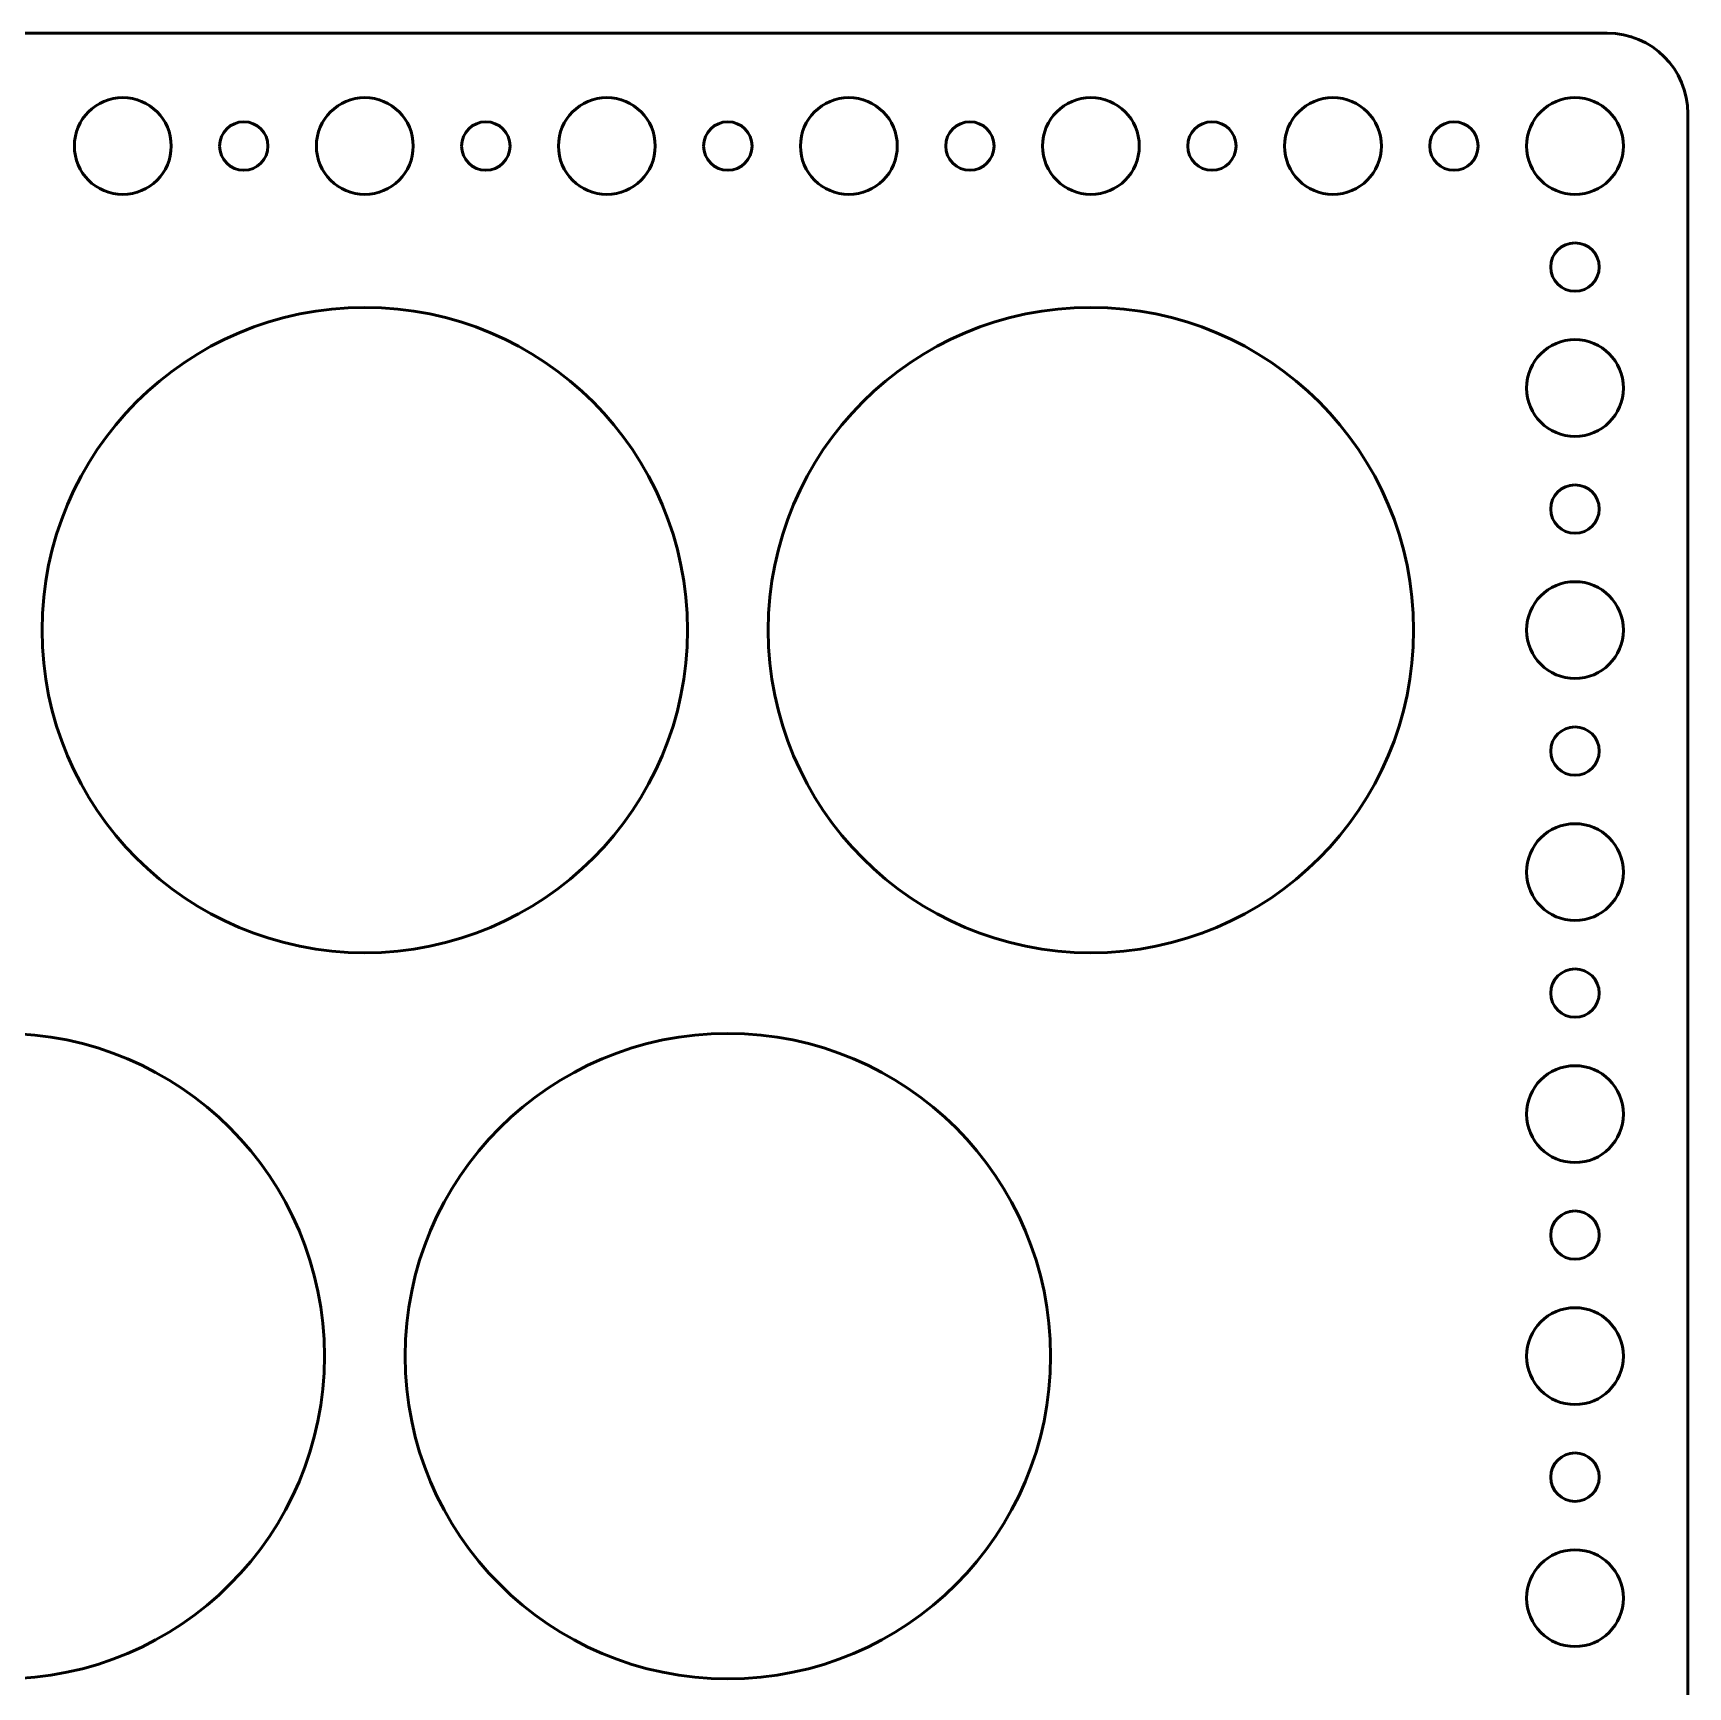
# Model space of a CAD drawing. Header units: centimetres. Extents: x -31.4 to 31.4, y -20.9 to 20.9.
# Drawn here: x 21.19 to 31.45, y 10.7 to 20.95 of the extents above; entities that cross this region are included whole.
import ezdxf

# ---------------------------------------------------------------- set-up
doc = ezdxf.new("R2010")
doc.units = ezdxf.units.CM
doc.header["$MEASUREMENT"] = 0
doc.layers.add('Layer 1', color=7, linetype='Continuous')

msp = doc.modelspace()

# ---------------------------------------------------------------- linework, layer by layer
at = {"layer": 'Layer 1', "lineweight": 53}
for centre, major_axis in [((30.75, 19.5), (0, 0.15)), ((23.25005, 17.24995), (0, 2.00005)), ((27.75005, 17.24995), (0, 2.00005)), ((30.75001, 18.74999), (0, 0.30001)), ((30.75, 18), (0, 0.15)), ((30.75001, 17.24999), (0, 0.30001)), ((30.75, 16.5), (0, 0.15)), ((30.75001, 15.74999), (0, 0.30001)), ((30.75, 15), (0, 0.15)), ((21.00005, 12.74995), (0, 2.00005)), ((25.50005, 12.74995), (0, 2.00005)), ((30.75001, 14.24999), (0, 0.30001)), ((30.75, 13.5), (0, 0.15)), ((30.75001, 12.74999), (0, 0.30001)), ((30.75, 12), (0, 0.15)), ((30.75001, 11.24999), (0, 0.30001))]:
    msp.add_ellipse(centre, major_axis=major_axis, ratio=1, dxfattribs=at)
for points, knots in [([(10.55, 0.55), (10.55, 0.55), (10.55, 20.45), (10.55, 20.45), (10.55, 20.45), (10.55, 20.72614), (10.77386, 20.95), (11.05, 20.95), (11.05, 20.95), (11.05, 20.95), (30.95, 20.95), (30.95, 20.95), (30.95, 20.95), (31.22614, 20.95), (31.45, 20.72614), (31.45, 20.45), (31.45, 20.45), (31.45, 20.45), (31.45, 0.55), (31.45, 0.55), (31.45, 0.55), (31.45, 0.27386), (31.22614, 0.05), (30.95, 0.05), (30.95, 0.05), (30.95, 0.05), (11.05, 0.05), (11.05, 0.05), (11.05, 0.05), (10.77386, 0.05), (10.55, 0.27386), (10.55, 0.55)], [0, 0, 0, 0, 0.11111111, 0.11111111, 0.11111111, 0.11111111, 0.22222222, 0.22222222, 0.22222222, 0.22222222, 0.33333333, 0.33333333, 0.33333333, 0.33333333, 0.44444444, 0.44444444, 0.44444444, 0.44444444, 0.55555556, 0.55555556, 0.55555556, 0.55555556, 0.66666667, 0.66666667, 0.66666667, 0.66666667, 0.77777778, 0.77777778, 0.77777778, 0.77777778, 1, 1, 1, 1]), ([(21.45, 20.25), (21.45, 20.41569), (21.58431, 20.55), (21.75, 20.55), (21.75, 20.55), (21.91569, 20.55), (22.05, 20.41569), (22.05, 20.25), (22.05, 20.25), (22.05, 20.08431), (21.91569, 19.95), (21.75, 19.95), (21.75, 19.95), (21.58431, 19.95), (21.45, 20.08431), (21.45, 20.25)], [0, 0, 0, 0, 0.2, 0.2, 0.2, 0.2, 0.4, 0.4, 0.4, 0.4, 0.6, 0.6, 0.6, 0.6, 1, 1, 1, 1]), ([(22.95, 20.25), (22.95, 20.41569), (23.08431, 20.55), (23.25, 20.55), (23.25, 20.55), (23.41569, 20.55), (23.55, 20.41569), (23.55, 20.25), (23.55, 20.25), (23.55, 20.08431), (23.41569, 19.95), (23.25, 19.95), (23.25, 19.95), (23.08431, 19.95), (22.95, 20.08431), (22.95, 20.25)], [0, 0, 0, 0, 0.2, 0.2, 0.2, 0.2, 0.4, 0.4, 0.4, 0.4, 0.6, 0.6, 0.6, 0.6, 1, 1, 1, 1]), ([(24.45, 20.25), (24.45, 20.41569), (24.58431, 20.55), (24.75, 20.55), (24.75, 20.55), (24.91569, 20.55), (25.05, 20.41569), (25.05, 20.25), (25.05, 20.25), (25.05, 20.08431), (24.91569, 19.95), (24.75, 19.95), (24.75, 19.95), (24.58431, 19.95), (24.45, 20.08431), (24.45, 20.25)], [0, 0, 0, 0, 0.2, 0.2, 0.2, 0.2, 0.4, 0.4, 0.4, 0.4, 0.6, 0.6, 0.6, 0.6, 1, 1, 1, 1]), ([(25.95, 20.25), (25.95, 20.41569), (26.08431, 20.55), (26.25, 20.55), (26.25, 20.55), (26.41569, 20.55), (26.55, 20.41569), (26.55, 20.25), (26.55, 20.25), (26.55, 20.08431), (26.41569, 19.95), (26.25, 19.95), (26.25, 19.95), (26.08431, 19.95), (25.95, 20.08431), (25.95, 20.25)], [0, 0, 0, 0, 0.2, 0.2, 0.2, 0.2, 0.4, 0.4, 0.4, 0.4, 0.6, 0.6, 0.6, 0.6, 1, 1, 1, 1]), ([(27.45, 20.25), (27.45, 20.41569), (27.58431, 20.55), (27.75, 20.55), (27.75, 20.55), (27.91569, 20.55), (28.05, 20.41569), (28.05, 20.25), (28.05, 20.25), (28.05, 20.08431), (27.91569, 19.95), (27.75, 19.95), (27.75, 19.95), (27.58431, 19.95), (27.45, 20.08431), (27.45, 20.25)], [0, 0, 0, 0, 0.2, 0.2, 0.2, 0.2, 0.4, 0.4, 0.4, 0.4, 0.6, 0.6, 0.6, 0.6, 1, 1, 1, 1]), ([(28.95, 20.25), (28.95, 20.41569), (29.08431, 20.55), (29.25, 20.55), (29.25, 20.55), (29.41569, 20.55), (29.55, 20.41569), (29.55, 20.25), (29.55, 20.25), (29.55, 20.08431), (29.41569, 19.95), (29.25, 19.95), (29.25, 19.95), (29.08431, 19.95), (28.95, 20.08431), (28.95, 20.25)], [0, 0, 0, 0, 0.2, 0.2, 0.2, 0.2, 0.4, 0.4, 0.4, 0.4, 0.6, 0.6, 0.6, 0.6, 1, 1, 1, 1]), ([(30.45, 20.25), (30.45, 20.41569), (30.58431, 20.55), (30.75, 20.55), (30.75, 20.55), (30.91569, 20.55), (31.05, 20.41569), (31.05, 20.25), (31.05, 20.25), (31.05, 20.08431), (30.91569, 19.95), (30.75, 19.95), (30.75, 19.95), (30.58431, 19.95), (30.45, 20.08431), (30.45, 20.25)], [0, 0, 0, 0, 0.2, 0.2, 0.2, 0.2, 0.4, 0.4, 0.4, 0.4, 0.6, 0.6, 0.6, 0.6, 1, 1, 1, 1]), ([(22.35, 20.25), (22.35, 20.33284), (22.41716, 20.4), (22.5, 20.4), (22.5, 20.4), (22.58284, 20.4), (22.65, 20.33284), (22.65, 20.25), (22.65, 20.25), (22.65, 20.16716), (22.58284, 20.1), (22.5, 20.1), (22.5, 20.1), (22.41716, 20.1), (22.35, 20.16716), (22.35, 20.25)], [0, 0, 0, 0, 0.2, 0.2, 0.2, 0.2, 0.4, 0.4, 0.4, 0.4, 0.6, 0.6, 0.6, 0.6, 1, 1, 1, 1]), ([(23.85, 20.25), (23.85, 20.33284), (23.91716, 20.4), (24, 20.4), (24, 20.4), (24.08284, 20.4), (24.15, 20.33284), (24.15, 20.25), (24.15, 20.25), (24.15, 20.16716), (24.08284, 20.1), (24, 20.1), (24, 20.1), (23.91716, 20.1), (23.85, 20.16716), (23.85, 20.25)], [0, 0, 0, 0, 0.2, 0.2, 0.2, 0.2, 0.4, 0.4, 0.4, 0.4, 0.6, 0.6, 0.6, 0.6, 1, 1, 1, 1]), ([(25.35, 20.25), (25.35, 20.33284), (25.41716, 20.4), (25.5, 20.4), (25.5, 20.4), (25.58284, 20.4), (25.65, 20.33284), (25.65, 20.25), (25.65, 20.25), (25.65, 20.16716), (25.58284, 20.1), (25.5, 20.1), (25.5, 20.1), (25.41716, 20.1), (25.35, 20.16716), (25.35, 20.25)], [0, 0, 0, 0, 0.2, 0.2, 0.2, 0.2, 0.4, 0.4, 0.4, 0.4, 0.6, 0.6, 0.6, 0.6, 1, 1, 1, 1]), ([(26.85, 20.25), (26.85, 20.33284), (26.91716, 20.4), (27, 20.4), (27, 20.4), (27.08284, 20.4), (27.15, 20.33284), (27.15, 20.25), (27.15, 20.25), (27.15, 20.16716), (27.08284, 20.1), (27, 20.1), (27, 20.1), (26.91716, 20.1), (26.85, 20.16716), (26.85, 20.25)], [0, 0, 0, 0, 0.2, 0.2, 0.2, 0.2, 0.4, 0.4, 0.4, 0.4, 0.6, 0.6, 0.6, 0.6, 1, 1, 1, 1]), ([(28.35, 20.25), (28.35, 20.33284), (28.41716, 20.4), (28.5, 20.4), (28.5, 20.4), (28.58284, 20.4), (28.65, 20.33284), (28.65, 20.25), (28.65, 20.25), (28.65, 20.16716), (28.58284, 20.1), (28.5, 20.1), (28.5, 20.1), (28.41716, 20.1), (28.35, 20.16716), (28.35, 20.25)], [0, 0, 0, 0, 0.2, 0.2, 0.2, 0.2, 0.4, 0.4, 0.4, 0.4, 0.6, 0.6, 0.6, 0.6, 1, 1, 1, 1]), ([(29.85, 20.25), (29.85, 20.33284), (29.91716, 20.4), (30, 20.4), (30, 20.4), (30.08284, 20.4), (30.15, 20.33284), (30.15, 20.25), (30.15, 20.25), (30.15, 20.16716), (30.08284, 20.1), (30, 20.1), (30, 20.1), (29.91716, 20.1), (29.85, 20.16716), (29.85, 20.25)], [0, 0, 0, 0, 0.2, 0.2, 0.2, 0.2, 0.4, 0.4, 0.4, 0.4, 0.6, 0.6, 0.6, 0.6, 1, 1, 1, 1])]:
    msp.add_open_spline(points, degree=3, knots=knots, dxfattribs=at)

doc.saveas('drawing.dxf')
